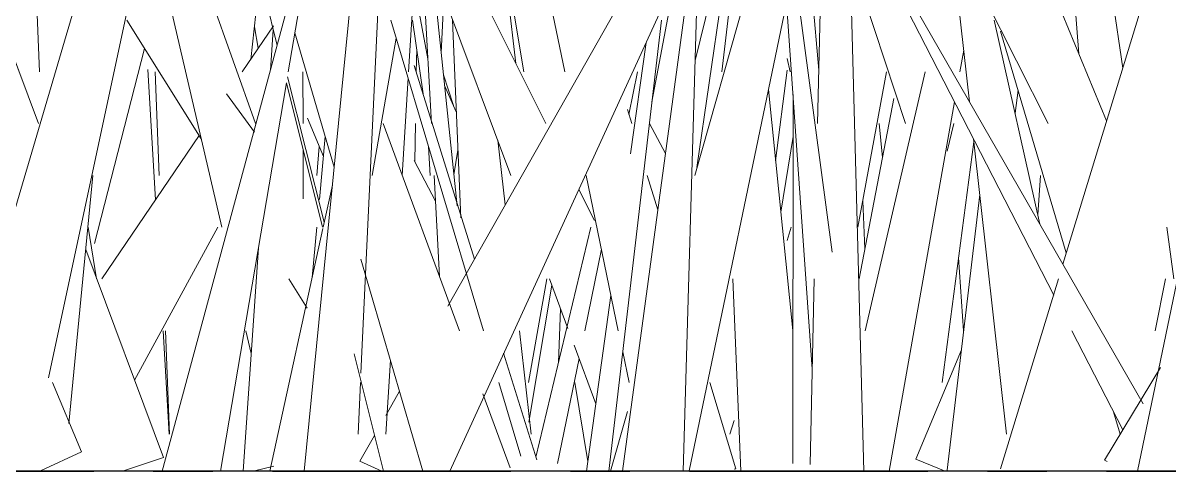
# Model space of a CAD drawing. Header units: millimetres. Extents: x -10020 to 20888, y -4665 to 12339.
# Drawn here: x 1580.5 to 1641.5, y 3048 to 3071.9 of the extents above; entities that cross this region are included whole.
import ezdxf

# ---------------------------------------------------------------- set-up
doc = ezdxf.new("R2010")
doc.units = ezdxf.units.MM
doc.linetypes.add('Grid Line 1_2_', pattern=[22.225, 12.7, -3.175, 3.175, -3.175])
doc.layers.add('G-IMPT', color=8, linetype='Continuous', lineweight=9)

# ---------------------------------------------------------------- blocks, each defined once
blk = doc.blocks.new('Grass Array - 25_dwg-V17-West')
at = {"layer": 'G-IMPT'}
for p, q in [((1635.873, 3059.021), (1652.517, 3113.531)), ((1595.447, 3048), (1600.769, 3102.146)), ((1587.827, 3095.442), (1594.004, 3070.683)), ((1626.87, 3094.105), (1638.205, 3066.658)), ((1609.33, 3069.275), (1604.304, 3093.57)), ((1600.329, 3092.776), (1598.469, 3053.213)), ((1622.971, 3090.505), (1635.098, 3066.516)), ((1624.197, 3088.081), (1625.263, 3048)), ((1620.047, 3086.7), (1603.095, 3056.794)), ((1639.859, 3048), (1647.288, 3083.922)), ((1615.953, 3048.013), (1623.242, 3083.07)), ((1619.344, 3083.07), (1617.7, 3069.275)), ((1616.376, 3064.173), (1619.024, 3082.529)), ((1622.804, 3066.516), (1623.158, 3082.665)), ((1639.066, 3069.477), (1637.135, 3082.497)), ((1587.947, 3080.311), (1592.851, 3066.516)), ((1623.481, 3080.587), (1635.391, 3057.367)), ((1635.91, 3080.311), (1636.728, 3070.236)), ((1601.834, 3079.505), (1608.326, 3066.516)), ((1620.706, 3079.365), (1616.257, 3063.757)), ((1587.88, 3048), (1596.257, 3079.027)), ((1612.404, 3048), (1616.525, 3078.511)), ((1591.053, 3060.998), (1587.11, 3077.914)), ((1601.921, 3078.267), (1603.596, 3062.133)), ((1616.275, 3069.881), (1618.349, 3078.364)), ((1577.15, 3077.552), (1581.285, 3066.516)), ((1601.003, 3069.275), (1601.523, 3077.552)), ((1602.222, 3066.516), (1601.629, 3077.552)), ((1622.867, 3069.373), (1622.193, 3077.148)), ((1630.897, 3067.681), (1629.882, 3076.833)), ((1603.197, 3048), (1616.251, 3076.481)), ((1606.721, 3069.726), (1605.923, 3076.436)), ((1607.148, 3069.275), (1605.944, 3076.581)), ((1606.453, 3063.757), (1602.337, 3074.793)), ((1606.453, 3063.757), (1602.337, 3074.793)), ((1621.558, 3074.793), (1623.579, 3059.66)), ((1627.486, 3066.516), (1624.759, 3074.793)), ((1627.486, 3066.516), (1624.759, 3074.793)), ((1640.152, 3051.575), (1626.764, 3074.873)), ((1593.091, 3074.341), (1592.592, 3069.935)), ((1613.973, 3067.669), (1615.199, 3074.186)), ((1601.309, 3073.856), (1602.036, 3069.964)), ((1595.312, 3073.472), (1594.598, 3069.275)), ((1602.749, 3070.289), (1602.895, 3073.297)), ((1616.366, 3073.039), (1615.639, 3048)), ((1622.517, 3053.424), (1621.189, 3072.447)), ((1585.997, 3072.034), (1589.95, 3065.713)), ((1593.81, 3071.731), (1592.145, 3069.275)), ((1600.066, 3072.034), (1604.998, 3055.48)), ((1601.778, 3068.106), (1601.215, 3072.034)), ((1603.341, 3072.034), (1603.795, 3061.497)), ((1614.483, 3072.034), (1611.674, 3048)), ((1632.222, 3072.034), (1634.648, 3061.152)), ((1592.999, 3070.535), (1592.79, 3071.675)), ((1593.649, 3069.369), (1593.796, 3071.518)), ((1594.953, 3071.363), (1597.04, 3064.204)), ((1636.059, 3059.629), (1632.55, 3071.44)), ((1636.059, 3059.629), (1632.55, 3071.44)), ((1600.353, 3071.072), (1599.068, 3063.757)), ((1612.841, 3064.901), (1613.665, 3070.839)), ((1612.841, 3064.901), (1613.665, 3070.839)), ((1601.441, 3070.459), (1601.42, 3069.275)), ((1621.341, 3069.275), (1621.189, 3069.991)), ((1630.593, 3070.424), (1630.389, 3069.275)), ((1587.516, 3062.449), (1587.11, 3069.401)), ((1587.504, 3069.275), (1587.722, 3063.757)), ((1595.375, 3069.275), (1595.384, 3066.516)), ((1604.515, 3059.298), (1601.309, 3069.616)), ((1613.211, 3069.275), (1612.748, 3067.009)), ((1621.189, 3069.36), (1620.567, 3064.537)), ((1624.956, 3060.998), (1626.479, 3069.275)), ((1625.332, 3055.48), (1628.533, 3069.275)), ((1594.5, 3068.696), (1590.98, 3048)), ((1594.5, 3068.696), (1596.42, 3060.998)), ((1596.512, 3061.262), (1594.552, 3069.005)), ((1600.657, 3063.757), (1600.983, 3068.956)), ((1602.871, 3069.11), (1603.405, 3067.474)), ((1592.79, 3066.061), (1591.296, 3068.103)), ((1592.79, 3066.061), (1591.296, 3068.103)), ((1602.93, 3068.546), (1603.551, 3067.143)), ((1621.49, 3055.487), (1620.18, 3068.34)), ((1621.495, 3068.062), (1621.487, 3048.404)), ((1633.328, 3067.072), (1633.484, 3068.296)), ((1625.022, 3058.239), (1626.87, 3067.86)), ((1630.105, 3067.671), (1626.623, 3048)), ((1612.668, 3067.274), (1612.897, 3066.516)), ((1596.468, 3064.759), (1595.628, 3066.803)), ((1603.725, 3055.48), (1599.659, 3066.516)), ((1601.372, 3066.516), (1601.337, 3064.501)), ((1613.852, 3066.516), (1614.69, 3064.92)), ((1626.266, 3064.716), (1626.092, 3066.516)), ((1629.71, 3065.054), (1630.07, 3066.516)), ((1589.844, 3065.882), (1584.661, 3058.239)), ((1596.255, 3062.475), (1596.567, 3065.826)), ((1606.149, 3062.181), (1605.755, 3065.627)), ((1621.494, 3065.831), (1620.846, 3061.806)), ((1632.862, 3049.962), (1631.117, 3065.7)), ((1595.389, 3065.133), (1595.397, 3062.5)), ((1596.246, 3065.299), (1596.114, 3063.757)), ((1602.153, 3063.757), (1602.074, 3065.292)), ((1603.639, 3065.104), (1603.424, 3063.784)), ((1631.133, 3065.55), (1629.441, 3052.721)), ((1601.309, 3064.554), (1602.444, 3062.377)), ((1596.454, 3060.998), (1596.945, 3063.244)), ((1602.659, 3058.375), (1602.37, 3063.757)), ((1612.184, 3055.48), (1610.471, 3063.757)), ((1613.728, 3063.757), (1614.284, 3061.914)), ((1634.688, 3063.757), (1634.535, 3061.662)), ((1610.077, 3063.011), (1610.91, 3061.346)), ((1629.71, 3048.045), (1631.445, 3062.742)), ((1625.215, 3062.407), (1625.329, 3059.836)), ((1584.374, 3058.239), (1583.931, 3060.998)), ((1586.408, 3052.845), (1590.837, 3060.998)), ((1593.61, 3048), (1596.438, 3060.926)), ((1595.867, 3058.315), (1596.117, 3060.998)), ((1607.793, 3048.744), (1610.723, 3060.998)), ((1621.402, 3060.998), (1621.189, 3060.281)), ((1641.407, 3060.998), (1641.796, 3058.239)), ((1583.8, 3059.805), (1587.955, 3048.716)), ((1592.194, 3048), (1593.004, 3059.903)), ((1611.283, 3059.833), (1610.394, 3055.48)), ((1598.469, 3059.3), (1601.762, 3048)), ((1630.319, 3059.374), (1630.581, 3055.48)), ((1594.624, 3058.239), (1595.595, 3056.686)), ((1607.399, 3052.721), (1608.376, 3058.239)), ((1608.633, 3057.913), (1607.419, 3050.601)), ((1609.495, 3055.6), (1608.511, 3058.239)), ((1609.495, 3055.6), (1608.511, 3058.239)), ((1618.28, 3058.239), (1618.71, 3048)), ((1622.405, 3048.354), (1622.622, 3058.239)), ((1632.547, 3048.128), (1635.635, 3058.239)), ((1641.35, 3058.239), (1640.793, 3055.48)), ((1610.495, 3048), (1611.794, 3057.362)), ((1610.495, 3048), (1611.794, 3057.362)), ((1608.998, 3053.785), (1609.103, 3056.651)), ((1588.246, 3049.962), (1587.923, 3055.48)), ((1588.049, 3055.48), (1588.266, 3049.962)), ((1592.621, 3054.273), (1592.339, 3055.48)), ((1607.545, 3049.962), (1606.914, 3055.48)), ((1636.358, 3055.48), (1639.068, 3050.198)), ((1610.992, 3051.585), (1609.828, 3054.708)), ((1610.992, 3051.585), (1609.828, 3054.708)), ((1598.106, 3054.24), (1599.663, 3048)), ((1607.838, 3048.599), (1606.074, 3054.278)), ((1610.092, 3054), (1608.95, 3048.406)), ((1612.754, 3052.721), (1612.417, 3054.352)), ((1630.467, 3054.454), (1628.035, 3048.643)), ((1599.791, 3049.962), (1600.039, 3053.913)), ((1641.071, 3053.521), (1638.09, 3048.578)), ((1598.446, 3052.721), (1598.316, 3049.962)), ((1600.522, 3052.255), (1599.794, 3050.969)), ((1605.82, 3052.721), (1606.988, 3048.801)), ((1610.566, 3048.517), (1609.874, 3052.721)), ((1617.054, 3052.721), (1618.442, 3048.118)), ((1606.42, 3048.169), (1604.964, 3052.119)), ((1612.668, 3051.168), (1611.765, 3048)), ((1638.929, 3049.969), (1638.577, 3051.155)), ((1638.929, 3049.969), (1638.577, 3051.155)), ((1618.349, 3050.697), (1618.131, 3049.962)), ((1599.189, 3049.902), (1598.406, 3048.521)), ((1585.766, 3048), (1587.955, 3048.716)), ((1599.59, 3048), (1598.406, 3048.521)), ((1629.596, 3048), (1628.035, 3048.643)), ((1638.231, 3048.51), (1638.09, 3048.578)), ((1593.821, 3048.263), (1592.79, 3048.012)), ((1618.349, 3048.097), (1618.442, 3048.118)), ((1632.547, 3048.128), (1632.55, 3048.127))]:
    blk.add_line(p, q, dxfattribs=at)
blk = doc.blocks.new('Grass Array - 25_dwg-V19-West')
at = {"layer": 'G-IMPT'}
for p, q in [((1575.906, 3048), (1593.579, 3107.844)), ((1580.22, 3097.286), (1581.33, 3069.275)), ((1591.297, 3097.2), (1581.81, 3052.967)), ((1586.942, 3070.523), (1584.269, 3060.122)), ((1582.896, 3050.534), (1584.185, 3063.757)), ((1583.571, 3049.022), (1582.033, 3052.721)), ((1583.571, 3049.022), (1581.429, 3048.028))]:
    blk.add_line(p, q, dxfattribs=at)
blk = doc.blocks.new('Grass Array - Grass Array-439229-West')
for name in ['Grass Array - 25_dwg-V19-West', 'Grass Array - 25_dwg-V17-West']:
    blk.add_blockref(name, (0, 0))

msp = doc.modelspace()

# ---------------------------------------------------------------- linework, layer by layer
msp.add_line((4710.823, 3048), (-7496.271, 3048))
at = {"linetype": 'Grid Line 1_2_'}
msp.add_line((-7496.271, 3048), (19186.713, 3048), dxfattribs=at)

# ---------------------------------------------------------------- block references
msp.add_blockref('Grass Array - Grass Array-439229-West', (0, 0))

doc.saveas('drawing.dxf')
